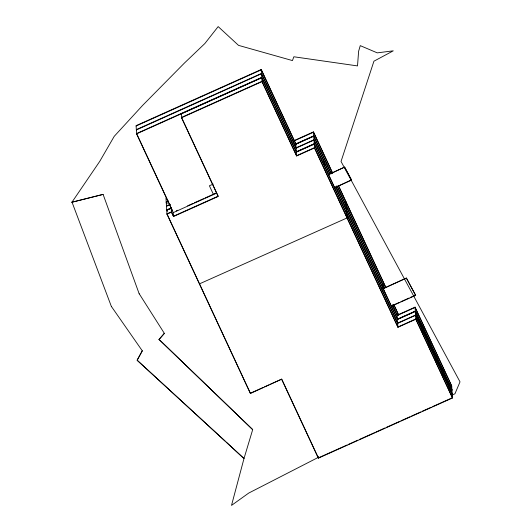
<?xml version="1.0" encoding="UTF-8"?>
<svg xmlns="http://www.w3.org/2000/svg" width="532" height="532" viewBox="0 0 532 532"><rect width="100%" height="100%" fill="white"/><g stroke="black" fill="none" stroke-linecap="round" stroke-linejoin="round"><path stroke-width="0.8" d="M252.693 429.63L159.015 339.423L252.693 429.63L243.995 458.544L231.513 505.4L248.71 493.078L318.495 457.287M142.303 350.721L137.13 360.204L243.995 458.544L226.28 442.105M71.986 202.16L99.797 161.289L114.22 136.338L142.682 105.329L184.464 63.015L204.867 43.524L218.173 26.6L238.522 45.366L292.447 60.575L293.837 56.771L357.517 65.915L358.615 51.265L360.257 45.639L377.274 52.867L393.281 50.826L373.929 61.2L341.039 161.462L460.02 381.863L454.933 393.793L451.921 395.143M159.553 338.811L164.408 333.311L159.021 339.569M294.103 140.581L313.468 131.889L314.478 147.963L296.603 155.982L295.839 143.859L261.232 69.499L136.086 125.658L136.598 133.845L173.246 212.62L216.424 193.242M136.106 126.004L261.259 69.845L295.858 144.205L313.74 136.179L331.25 173.804M136.332 129.602L261.485 73.443L296.085 147.803L313.966 139.776L329.727 173.638M136.352 129.948L261.498 73.742L296.111 148.149L313.986 140.076L329.74 173.937M136.598 133.845L261.751 77.685L296.357 152.085L314.232 144.066L397.697 323.396L415.572 315.323L452.213 394.052M181.299 113.835L261.751 77.732M452.193 393.76L415.552 315.024L397.67 323.05L314.213 143.72L296.337 151.746L261.731 77.386L136.578 133.545L171.184 207.899L171.45 212.142L173.485 216.517L218.187 196.461L181.545 117.725L261.997 81.629L261.232 69.499M294.123 140.927L313.494 132.235L332.4 172.873M168.458 201.023L166.217 202.02L166.922 203.53M295.839 143.859L313.72 135.833L331.23 173.459M166.237 202.32L168.471 201.315L166.243 202.366L166.942 203.869M295.858 144.152L313.734 136.132M213.172 184.079L209.395 185.774L213.585 194.772M166.469 205.964L170.193 204.295M166.489 206.31L170.213 204.587M171.184 207.899L166.715 209.907L167.414 211.41M296.351 152.039L314.232 144.019M270.535 384.151L281.714 379.136L250.439 393.474L166.982 214.143L171.45 212.142M176.252 210.918L177.768 210.24M187.616 205.818L192.917 203.437M194.433 202.758L203.523 198.675M205.039 197.997L216.404 192.897M432.742 406.541L452.439 397.697L415.798 318.967L397.923 326.994L314.459 147.663L296.583 155.683L261.977 81.329L181.525 117.432L218.167 196.162L173.472 216.218L171.43 211.842L166.962 213.851L250.439 393.474M344.656 167.075L328.483 174.636L344.656 167.075L351.566 180.135L334.588 187.756L350.807 180.168M383.173 288.49L406.441 278.05L415.652 295.366L391.339 306.279L393.527 304.996M406.441 278.05L383.193 288.783L382.927 284.547M395.003 304.331L399.426 302.349M400.895 301.684L409.002 298.046M410.478 297.388L415.632 295.074M415.053 307.144L415.818 319.267L397.943 327.286L397.178 315.163L415.053 307.144L451.695 385.873L452.459 397.996L318.369 458.165L281.727 379.436M397.444 319.4L415.319 311.38L451.961 390.109M250.426 393.181L263.087 387.496M264.577 386.831L269.046 384.822M319.107 457.527L347.137 444.952M348.653 444.273L357.743 440.19M359.26 439.512L374.408 432.716M375.924 432.031L385.015 427.954M386.531 427.276L399.412 421.497M400.928 420.819L410.019 416.736M411.535 416.057L420.626 411.974M422.135 411.296L431.226 407.219M103.102 194.393L71.993 202.207L103.102 194.393L139.204 293.877M225.056 440.981L137.13 360.25L142.317 350.867L111.441 306.525M139.198 293.731L164.415 333.464M406.461 278.342L415.652 295.366M344.676 167.367L351.566 180.135M451.721 386.219L415.08 307.489L397.198 315.509L392.317 304.976M451.947 389.816L415.306 311.087L397.424 319.107L336.031 187.184M451.967 390.156L415.326 311.426L397.444 319.453L335.699 186.725M415.572 315.37L452.213 394.099M415.818 319.267L452.459 397.996M313.468 131.889L332.733 173.279M338.685 186.074L385.773 287.253M393.793 304.484L398.628 314.864M338.359 185.661L385.8 287.599M393.813 304.823L398.648 315.21M337.182 186.253L384.629 288.204M392.43 304.956L397.178 315.163M336.849 185.794L384.297 287.745M314.478 147.963L397.943 327.286M261.997 81.629L296.603 155.982M281.714 379.136L318.349 457.872M171.523 208.63L172.541 210.818M71.98 202.06L111.447 306.671M346.039 201.874L347.05 217.94L199.533 283.835M324.141 161.648L324.407 165.884M318.262 456.429L318.369 458.165M181.279 113.489L181.545 117.725M173.219 212.275L173.485 216.517M165.971 198.077L166.982 214.143M171.204 208.198L166.735 210.207L171.204 208.245"/></g></svg>
